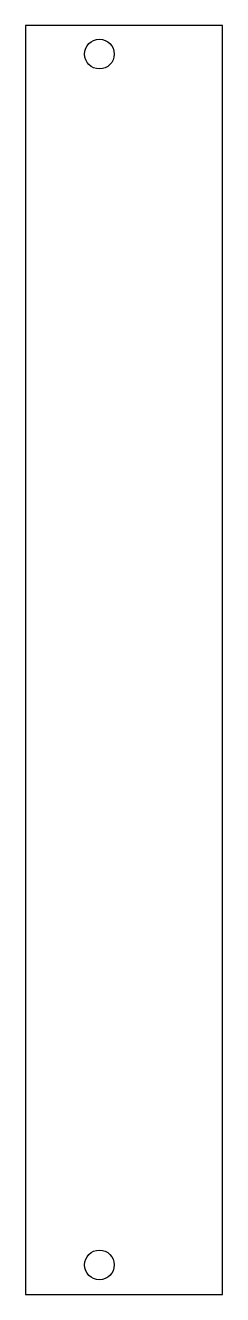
# Model space of a CAD drawing. Header units: millimetres. Extents: x 0 to 20, y 0 to 128.
import ezdxf

# ---------------------------------------------------------------- set-up
doc = ezdxf.new("R2010")
doc.units = ezdxf.units.MM
doc.layers.add('Contour', color=7, linetype='CONTINUOUS')

msp = doc.modelspace()

# ---------------------------------------------------------------- linework, layer by layer
at = {"layer": 'Contour', "color": 7, "linetype": 'CONTINUOUS'}
for p, q in [((19.98, 128.4), (0, 128.4)), ((0, 128.4), (0, 128.4)), ((0, 128.4), (0, 0)), ((19.98, 0), (19.98, 128.4)), ((19.98, 128.4), (19.98, 128.4)), ((0, 0), (0, 0)), ((0, 0), (19.98, 0)), ((19.98, 0), (19.98, 0))]:
    msp.add_line(p, q, dxfattribs=at)
for centre in [(7.5, 125.5), (7.5, 3)]:
    msp.add_circle(centre, 1.5, dxfattribs=at)

doc.saveas('drawing.dxf')
